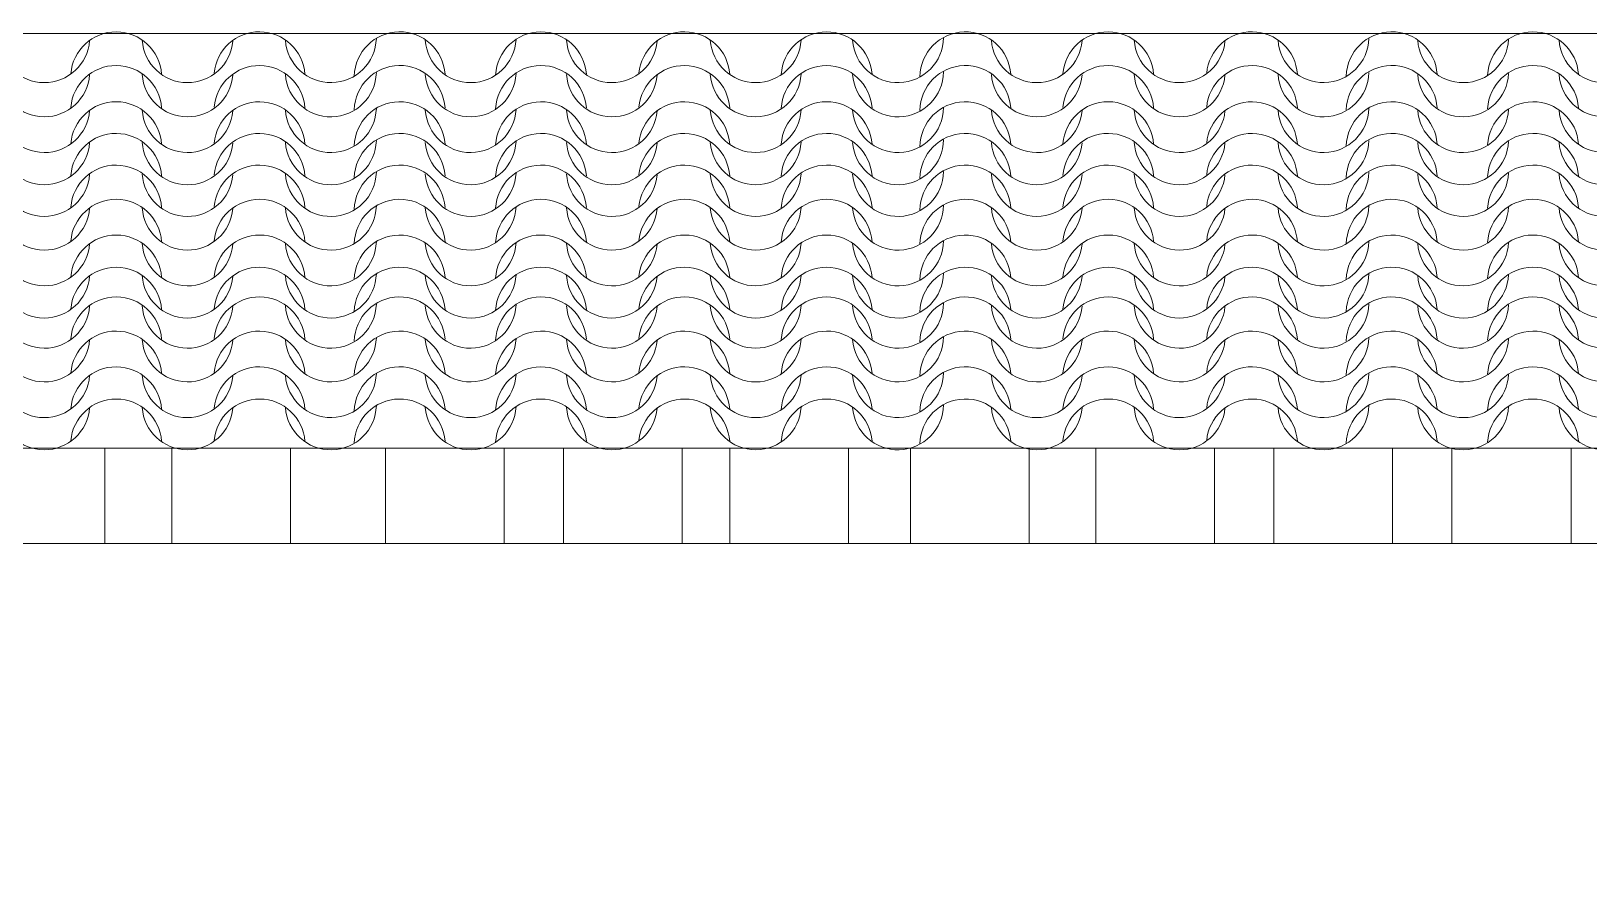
# Model space of a CAD drawing. Header units: millimetres. Extents: x 7899 to 21499, y 1534 to 7095.
# Drawn here: x 11305 to 14718, y 5236 to 7093 of the extents above; entities that cross this region are included whole.
import ezdxf

# ---------------------------------------------------------------- set-up
doc = ezdxf.new("R2010")
doc.units = ezdxf.units.MM
doc.layers.add('A-ALV-___-___-EXI', color=250, linetype='Continuous', lineweight=25)
doc.layers.add('A-COB-___-___-EXI', color=250, linetype='Continuous', lineweight=13)

msp = doc.modelspace()

# ---------------------------------------------------------------- linework, layer by layer
at = {"layer": 'A-ALV-___-___-EXI', "color": 18, "lineweight": 9, "flags": 128}
msp.add_lwpolyline([(8598.7, 5970.9), (21029.8, 5970.9), (21029.8, 6179.1), (8598.7, 6179.1), (8598.7, 2034.4)], dxfattribs=at)
at = {"layer": 'A-COB-___-___-EXI', "color": 18, "lineweight": 9}
for p, q in [((11466.6, 6179.1), (11466.6, 5970.9)), ((11613.1, 6179.1), (11613.1, 5970.9)), ((11873.1, 6179.1), (11873.1, 5970.9)), ((12081.4, 6179.1), (12081.4, 5970.9)), ((12341.4, 6179.1), (12341.4, 5970.9)), ((12471.4, 6179.1), (12471.4, 5970.9)), ((12731.4, 6179.1), (12731.4, 5970.9)), ((12836.1, 6179.1), (12836.1, 5970.9)), ((13096.1, 6179.1), (13096.1, 5970.9)), ((13231.6, 6179.1), (13231.6, 5970.9)), ((13491.6, 6179.1), (13491.6, 5970.9)), ((13638.1, 6179.1), (13638.1, 5970.9)), ((13898.2, 6179.1), (13898.2, 5970.9)), ((14028.2, 6179.1), (14028.2, 5970.9)), ((14288.2, 6179.1), (14288.2, 5970.9)), ((14418.2, 6179.1), (14418.2, 5970.9)), ((14679.3, 6179.1), (14679.3, 5970.9))]:
    msp.add_line(p, q, dxfattribs=at)
at = {"layer": 'A-COB-___-___-EXI', "color": 18, "lineweight": 9, "flags": 128}
msp.add_lwpolyline([(8598.7, 6179.1), (8788.2, 6280.5), (8975.5, 6386.3), (9160.6, 6495.3), (9343.5, 6606.6), (9525.3, 6722.3), (9704.9, 6841.3), (9881.2, 6963.6), (10056.4, 7088.1), (19400.3, 7088.1), (19596.4, 6961.4), (19794.7, 6838), (19995.2, 6719), (20198, 6603.3), (20402.9, 6490.9), (20610, 6383), (20818.2, 6279.4), (21029.8, 6179.1)], dxfattribs=at)
at = {"layer": 'A-COB-___-___-EXI', "color": 18, "lineweight": 9}
for points in [[(11234.4, 7072.9), (11238, 7020.8), (11281.2, 6980.3), (11333.4, 6980.1)], [(11333.4, 6980.1), (11385.6, 6979.9), (11429.2, 7020), (11433.2, 7072.1)], [(11491.8, 7091.4), (11439.6, 7091.6), (11396.1, 7051.5), (11392, 6999.4)], [(11590.9, 6998.6), (11587.2, 7050.7), (11544, 7091.2), (11491.8, 7091.4)], [(11548.4, 7072.9), (11552, 7021), (11594.9, 6980.6), (11646.9, 6980.1)], [(11646.9, 6980.1), (11698.9, 6979.6), (11742.6, 7019.2), (11747.2, 7071.1)], [(11806.3, 7091.4), (11754.3, 7091.9), (11710.6, 7052.3), (11706.1, 7000.5)], [(11904.9, 6998.6), (11901.2, 7050.5), (11858.3, 7090.9), (11806.3, 7091.4)], [(11862.4, 7072.9), (11866, 7019.9), (11910.7, 6979.1), (11963.8, 6980.1)], [(11963.8, 6980.1), (12017, 6981.2), (12060, 7023.8), (12061.5, 7076.9)], [(12110.8, 7091.4), (12057.6, 7090.3), (12014.7, 7047.8), (12013.1, 6994.6)], [(12212.2, 6998.6), (12208.5, 7051.6), (12163.9, 7092.4), (12110.8, 7091.4)], [(12168.6, 7072.9), (12172.3, 7020.3), (12216.3, 6979.6), (12269.1, 6980.1)], [(12269.1, 6980.1), (12321.8, 6980.6), (12365, 7022.1), (12367.7, 7074.8)], [(12421.4, 7091.4), (12368.7, 7090.9), (12325.4, 7049.4), (12322.8, 6996.8)], [(12521.8, 6998.6), (12518.1, 7051.2), (12474.1, 7091.9), (12421.4, 7091.4)], [(12478.2, 7072.9), (12481.8, 7021), (12524.8, 6980.6), (12576.8, 6980.1)], [(12576.8, 6980.1), (12628.8, 6979.6), (12672.5, 7019.2), (12677, 7071.1)], [(12737.3, 7091.4), (12685.3, 7091.9), (12641.6, 7052.3), (12637, 7000.5)], [(12835.8, 6998.6), (12832.2, 7050.5), (12789.3, 7090.9), (12737.3, 7091.4)], [(12793.3, 7072.9), (12797, 7020.6), (12840.5, 6980), (12893, 6980.1)], [(12893, 6980.1), (12945.5, 6980.2), (12988.9, 7021), (12992.3, 7073.4)], [(13047.9, 7091.4), (12995.4, 7091.3), (12952.1, 7050.5), (12948.7, 6998.1)], [(13147.6, 6998.6), (13144, 7051), (13100.4, 7091.5), (13047.9, 7091.4)], [(13105.1, 7072.9), (13108.8, 7019.6), (13154, 6978.6), (13207.4, 6980.1)], [(13207.4, 6980.1), (13260.9, 6981.7), (13303.6, 7025.1), (13304.3, 7078.6)], [(13349.4, 7091.3), (13296, 7089.8), (13253.2, 7046.4), (13252.5, 6993)], [(13451.7, 6998.6), (13448, 7052), (13402.9, 7092.9), (13349.4, 7091.3)], [(13409.2, 7072.9), (13412.8, 7020.8), (13456, 6980.3), (13508.3, 6980.1)], [(13508.3, 6980.1), (13560.5, 6979.9), (13604, 7020), (13608.1, 7072.1)], [(13665.5, 7091.4), (13613.3, 7091.6), (13569.8, 7051.5), (13565.7, 6999.4)], [(13764.6, 6998.6), (13761, 7050.7), (13717.7, 7091.2), (13665.5, 7091.4)], [(13722.1, 7072.9), (13725.7, 7021), (13768.6, 6980.6), (13820.7, 6980.1)], [(13820.7, 6980.1), (13872.7, 6979.6), (13916.3, 7019.2), (13920.9, 7071.1)], [(13981.1, 7091.4), (13929.1, 7091.9), (13885.5, 7052.3), (13880.9, 7000.5)], [(14079.7, 6998.6), (14076.1, 7050.5), (14033.2, 7090.9), (13981.1, 7091.4)], [(14037.2, 7072.9), (14040.9, 7019.9), (14085.5, 6979.1), (14138.7, 6980.1)], [(14138.7, 6980.1), (14191.8, 6981.2), (14234.8, 7023.8), (14236.3, 7076.9)], [(14284.5, 7091.4), (14231.4, 7090.3), (14188.4, 7047.8), (14186.8, 6994.6)], [(14386, 6998.6), (14382.3, 7051.6), (14337.6, 7092.4), (14284.5, 7091.4)], [(14343.5, 7072.9), (14347.1, 7020.3), (14391.2, 6979.6), (14443.9, 6980.1)], [(14443.9, 6980.1), (14496.6, 6980.6), (14539.9, 7022.1), (14542.5, 7074.8)], [(14595.2, 7091.4), (14542.4, 7090.9), (14499.2, 7049.4), (14496.5, 6996.8)], [(14695.6, 6998.6), (14691.9, 7051.2), (14647.9, 7091.9), (14595.2, 7091.4)], [(14653.1, 7072.9), (14656.7, 7021), (14699.6, 6980.6), (14751.6, 6980.1)], [(11234.4, 6998), (11238, 6945.9), (11281.2, 6905.4), (11333.4, 6905.2)], [(11333.4, 6905.2), (11385.6, 6905), (11429.2, 6945.1), (11433.2, 6997.2)], [(11491.8, 7017.6), (11439.6, 7017.8), (11396.1, 6977.7), (11392, 6925.6)], [(11590.9, 6924.8), (11587.2, 6976.9), (11544, 7017.4), (11491.8, 7017.6)], [(11548.4, 6998), (11552, 6946.1), (11594.9, 6905.7), (11646.9, 6905.2)], [(11806.3, 7017.6), (11754.3, 7018), (11710.6, 6978.5), (11706.1, 6926.6)], [(11904.9, 6924.8), (11901.2, 6976.7), (11858.3, 7017.1), (11806.3, 7017.6)], [(11862.4, 6998), (11866, 6945), (11910.7, 6904.2), (11963.8, 6905.2)], [(11963.8, 6905.2), (12017, 6906.3), (12060, 6948.9), (12061.5, 7002)], [(12110.8, 7017.6), (12057.6, 7016.5), (12014.7, 6973.9), (12013.1, 6920.8)], [(12212.2, 6924.8), (12208.5, 6977.8), (12163.9, 7018.6), (12110.8, 7017.6)], [(12168.6, 6998), (12172.3, 6945.4), (12216.3, 6904.7), (12269.1, 6905.2)], [(12269.1, 6905.2), (12321.8, 6905.7), (12365, 6947.2), (12367.7, 6999.9)], [(12421.4, 7017.6), (12368.7, 7017.1), (12325.4, 6975.6), (12322.8, 6923)], [(12521.8, 6924.8), (12518.1, 6977.4), (12474.1, 7018.1), (12421.4, 7017.6)], [(12478.2, 6998), (12481.8, 6946.1), (12524.8, 6905.7), (12576.8, 6905.2)], [(12737.3, 7017.6), (12685.3, 7018), (12641.6, 6978.5), (12637, 6926.6)], [(12835.8, 6924.8), (12832.2, 6976.7), (12789.3, 7017.1), (12737.3, 7017.6)], [(12793.3, 6998), (12797, 6945.6), (12840.5, 6905.1), (12893, 6905.2)], [(12893, 6905.2), (12945.5, 6905.3), (12988.9, 6946.1), (12992.3, 6998.5)], [(13047.9, 7017.6), (12995.4, 7017.5), (12952.1, 6976.7), (12948.7, 6924.3)], [(13147.6, 6924.8), (13144, 6977.1), (13100.4, 7017.7), (13047.9, 7017.6)], [(13105.1, 6998), (13108.8, 6944.6), (13154, 6903.7), (13207.4, 6905.2)], [(13207.4, 6905.2), (13260.9, 6906.7), (13303.6, 6950.2), (13304.3, 7003.7)], [(13349.4, 7017.5), (13296, 7016), (13253.2, 6972.6), (13252.5, 6919.2)], [(13451.7, 6924.8), (13448, 6978.1), (13402.9, 7019), (13349.4, 7017.5)], [(13409.2, 6998), (13412.8, 6945.9), (13456, 6905.4), (13508.3, 6905.2)], [(13508.3, 6905.2), (13560.5, 6905), (13604, 6945.1), (13608.1, 6997.2)], [(13665.5, 7017.6), (13613.3, 7017.8), (13569.8, 6977.7), (13565.7, 6925.6)], [(13764.6, 6924.8), (13761, 6976.9), (13717.7, 7017.4), (13665.5, 7017.6)], [(13722.1, 6998), (13725.7, 6946.1), (13768.6, 6905.7), (13820.7, 6905.2)], [(13981.1, 7017.6), (13929.1, 7018), (13885.5, 6978.5), (13880.9, 6926.6)], [(14079.7, 6924.8), (14076.1, 6976.7), (14033.2, 7017.1), (13981.1, 7017.6)], [(14037.2, 6998), (14040.9, 6945), (14085.5, 6904.2), (14138.7, 6905.2)], [(14138.7, 6905.2), (14191.8, 6906.3), (14234.8, 6948.9), (14236.3, 7002)], [(14284.5, 7017.6), (14231.4, 7016.5), (14188.4, 6973.9), (14186.8, 6920.8)], [(14386, 6924.8), (14382.3, 6977.8), (14337.6, 7018.6), (14284.5, 7017.6)], [(14343.5, 6998), (14347.1, 6945.4), (14391.2, 6904.7), (14443.9, 6905.2)], [(14443.9, 6905.2), (14496.6, 6905.7), (14539.9, 6947.2), (14542.5, 6999.9)], [(14595.2, 7017.6), (14542.4, 7017.1), (14499.2, 6975.6), (14496.5, 6923)], [(14695.6, 6924.8), (14691.9, 6977.4), (14647.9, 7018.1), (14595.2, 7017.6)], [(14653.1, 6998), (14656.7, 6946.1), (14699.6, 6905.7), (14751.6, 6905.2)], [(11646.9, 6905.2), (11698.9, 6904.7), (11742.6, 6944.3), (11747.2, 6996.2)], [(12576.8, 6905.2), (12628.8, 6904.7), (12672.5, 6944.3), (12677, 6996.2)], [(13820.7, 6905.2), (13872.7, 6904.7), (13916.3, 6944.3), (13920.9, 6996.2)], [(11491.8, 6938.2), (11439.6, 6938.5), (11396.1, 6898.4), (11392, 6846.3)], [(11590.9, 6845.5), (11587.2, 6897.6), (11544, 6938), (11491.8, 6938.2)], [(11806.3, 6938.2), (11754.3, 6938.7), (11710.6, 6899.1), (11706.1, 6847.3)], [(11904.9, 6845.5), (11901.2, 6897.4), (11858.3, 6937.8), (11806.3, 6938.2)], [(12110.8, 6938.2), (12057.6, 6937.2), (12014.7, 6894.6), (12013.1, 6841.5)], [(12212.2, 6845.5), (12208.5, 6898.5), (12163.9, 6939.3), (12110.8, 6938.2)], [(12421.4, 6938.2), (12368.7, 6937.8), (12325.4, 6896.3), (12322.8, 6843.6)], [(12521.8, 6845.5), (12518.1, 6898.1), (12474.1, 6938.8), (12421.4, 6938.2)], [(12737.3, 6938.2), (12685.3, 6938.7), (12641.6, 6899.1), (12637, 6847.3)], [(12835.8, 6845.5), (12832.2, 6897.4), (12789.3, 6937.8), (12737.3, 6938.2)], [(13047.9, 6938.2), (12995.4, 6938.1), (12952.1, 6897.4), (12948.7, 6845)], [(13147.6, 6845.5), (13144, 6897.8), (13100.4, 6938.4), (13047.9, 6938.2)], [(13349.4, 6938.2), (13296, 6936.7), (13253.2, 6893.3), (13252.5, 6839.8)], [(13451.7, 6845.5), (13448, 6898.8), (13402.9, 6939.7), (13349.4, 6938.2)], [(13665.5, 6938.2), (13613.3, 6938.5), (13569.8, 6898.4), (13565.7, 6846.3)], [(13764.6, 6845.5), (13761, 6897.6), (13717.7, 6938), (13665.5, 6938.2)], [(13981.1, 6938.2), (13929.1, 6938.7), (13885.5, 6899.1), (13880.9, 6847.3)], [(14079.7, 6845.5), (14076.1, 6897.4), (14033.2, 6937.8), (13981.1, 6938.2)], [(14284.5, 6938.2), (14231.4, 6937.2), (14188.4, 6894.6), (14186.8, 6841.5)], [(14386, 6845.5), (14382.3, 6898.5), (14337.6, 6939.3), (14284.5, 6938.2)], [(14595.2, 6938.2), (14542.4, 6937.8), (14499.2, 6896.3), (14496.5, 6843.6)], [(14695.6, 6845.5), (14691.9, 6898.1), (14647.9, 6938.8), (14595.2, 6938.2)], [(11234.4, 6919.8), (11238, 6867.7), (11281.2, 6827.2), (11333.4, 6827)], [(11333.4, 6827), (11385.6, 6826.8), (11429.2, 6866.9), (11433.2, 6919)], [(11548.4, 6919.8), (11552, 6867.9), (11594.9, 6827.4), (11646.9, 6827)], [(11646.9, 6827), (11698.9, 6826.5), (11742.6, 6866.1), (11747.2, 6918)], [(11862.4, 6919.8), (11866, 6866.8), (11910.7, 6825.9), (11963.8, 6827)], [(11963.8, 6827), (12017, 6828.1), (12060, 6870.7), (12061.5, 6923.8)], [(12168.6, 6919.8), (12172.3, 6867.2), (12216.3, 6826.5), (12269.1, 6827)], [(12269.1, 6827), (12321.8, 6827.5), (12365, 6869), (12367.7, 6921.6)], [(12478.2, 6919.8), (12481.8, 6867.9), (12524.8, 6827.4), (12576.8, 6827)], [(12576.8, 6827), (12628.8, 6826.5), (12672.5, 6866.1), (12677, 6918)], [(12793.3, 6919.8), (12797, 6867.4), (12840.5, 6826.9), (12893, 6827)], [(12893, 6827), (12945.5, 6827.1), (12988.9, 6867.9), (12992.3, 6920.3)], [(13105.1, 6919.8), (13108.8, 6866.4), (13154, 6825.5), (13207.4, 6827)], [(13207.4, 6827), (13260.9, 6828.5), (13303.6, 6872), (13304.3, 6925.4)], [(13409.2, 6919.8), (13412.8, 6867.7), (13456, 6827.2), (13508.3, 6827)], [(13508.3, 6827), (13560.5, 6826.8), (13604, 6866.9), (13608.1, 6919)], [(13722.1, 6919.8), (13725.7, 6867.9), (13768.6, 6827.4), (13820.7, 6827)], [(13820.7, 6827), (13872.7, 6826.5), (13916.3, 6866.1), (13920.9, 6918)], [(14037.2, 6919.8), (14040.9, 6866.8), (14085.5, 6825.9), (14138.7, 6827)], [(14138.7, 6827), (14191.8, 6828.1), (14234.8, 6870.7), (14236.3, 6923.8)], [(14343.5, 6919.8), (14347.1, 6867.2), (14391.2, 6826.5), (14443.9, 6827)], [(14443.9, 6827), (14496.6, 6827.5), (14539.9, 6869), (14542.5, 6921.6)], [(14653.1, 6919.8), (14656.7, 6867.9), (14699.6, 6827.4), (14751.6, 6827)], [(11491.8, 6868.8), (11439.6, 6869.1), (11396.1, 6829), (11392, 6776.9)], [(11590.9, 6776.1), (11587.2, 6828.2), (11544, 6868.6), (11491.8, 6868.8)], [(11806.3, 6868.8), (11754.3, 6869.3), (11710.6, 6829.7), (11706.1, 6777.9)], [(11904.9, 6776.1), (11901.2, 6828), (11858.3, 6868.3), (11806.3, 6868.8)], [(12110.8, 6868.8), (12057.6, 6867.8), (12014.7, 6825.2), (12013.1, 6772.1)], [(12212.2, 6776.1), (12208.5, 6829.1), (12163.9, 6869.9), (12110.8, 6868.8)], [(12421.4, 6868.8), (12368.7, 6868.3), (12325.4, 6826.9), (12322.8, 6774.2)], [(12521.8, 6776.1), (12518.1, 6828.7), (12474.1, 6869.3), (12421.4, 6868.8)], [(12737.3, 6868.8), (12685.3, 6869.3), (12641.6, 6829.7), (12637, 6777.9)], [(12835.8, 6776.1), (12832.2, 6828), (12789.3, 6868.3), (12737.3, 6868.8)], [(13047.9, 6868.8), (12995.4, 6868.7), (12952.1, 6828), (12948.7, 6775.6)], [(13147.6, 6776.1), (13144, 6828.4), (13100.4, 6869), (13047.9, 6868.8)], [(13349.4, 6868.8), (13296, 6867.3), (13253.2, 6823.9), (13252.5, 6770.4)], [(13451.7, 6776.1), (13448, 6829.4), (13402.9, 6870.3), (13349.4, 6868.8)], [(13665.5, 6868.8), (13613.3, 6869.1), (13569.8, 6829), (13565.7, 6776.9)], [(13764.6, 6776.1), (13761, 6828.2), (13717.7, 6868.6), (13665.5, 6868.8)], [(13981.1, 6868.8), (13929.1, 6869.3), (13885.5, 6829.7), (13880.9, 6777.9)], [(14079.7, 6776.1), (14076.1, 6828), (14033.2, 6868.3), (13981.1, 6868.8)], [(14284.5, 6868.8), (14231.4, 6867.8), (14188.4, 6825.2), (14186.8, 6772.1)], [(14386, 6776.1), (14382.3, 6829.1), (14337.6, 6869.9), (14284.5, 6868.8)], [(14595.2, 6868.8), (14542.4, 6868.3), (14499.2, 6826.9), (14496.5, 6774.2)], [(14695.6, 6776.1), (14691.9, 6828.7), (14647.9, 6869.3), (14595.2, 6868.8)], [(11234.4, 6849.3), (11238, 6797.2), (11281.2, 6756.7), (11333.4, 6756.4)], [(11333.4, 6756.4), (11385.6, 6756.2), (11429.2, 6796.3), (11433.2, 6848.4)], [(11548.4, 6849.3), (11552, 6797.4), (11594.9, 6756.9), (11646.9, 6756.4)], [(11646.9, 6756.4), (11698.9, 6756), (11742.6, 6795.6), (11747.2, 6847.4)], [(11862.4, 6849.3), (11866, 6796.3), (11910.7, 6755.4), (11963.8, 6756.5)], [(11963.8, 6756.5), (12017, 6757.6), (12060, 6800.1), (12061.5, 6853.3)], [(12168.6, 6849.3), (12172.3, 6796.7), (12216.3, 6756), (12269.1, 6756.4)], [(12269.1, 6756.4), (12321.8, 6757), (12365, 6798.5), (12367.7, 6851.1)], [(12478.2, 6849.3), (12481.8, 6797.4), (12524.8, 6756.9), (12576.8, 6756.4)], [(12576.8, 6756.4), (12628.8, 6756), (12672.5, 6795.6), (12677, 6847.4)], [(12793.3, 6849.3), (12797, 6796.9), (12840.5, 6756.3), (12893, 6756.4)], [(12893, 6756.4), (12945.5, 6756.6), (12988.9, 6797.4), (12992.3, 6849.8)], [(13105.1, 6849.3), (13108.8, 6795.9), (13154, 6755), (13207.4, 6756.5)], [(13207.4, 6756.5), (13260.9, 6758), (13303.6, 6801.4), (13304.3, 6854.9)], [(13409.2, 6849.3), (13412.8, 6797.2), (13456, 6756.7), (13508.3, 6756.4)], [(13508.3, 6756.4), (13560.5, 6756.2), (13604, 6796.3), (13608.1, 6848.4)], [(13722.1, 6849.3), (13725.7, 6797.4), (13768.6, 6756.9), (13820.7, 6756.4)], [(13820.7, 6756.4), (13872.7, 6756), (13916.3, 6795.6), (13920.9, 6847.4)], [(14037.2, 6849.3), (14040.9, 6796.3), (14085.5, 6755.4), (14138.7, 6756.5)], [(14138.7, 6756.5), (14191.8, 6757.6), (14234.8, 6800.1), (14236.3, 6853.3)], [(14343.5, 6849.3), (14347.1, 6796.7), (14391.2, 6756), (14443.9, 6756.4)], [(14443.9, 6756.4), (14496.6, 6757), (14539.9, 6798.5), (14542.5, 6851.1)], [(14653.1, 6849.3), (14656.7, 6797.4), (14699.6, 6756.9), (14751.6, 6756.4)], [(11491.8, 6799.4), (11439.6, 6799.7), (11396.1, 6759.6), (11392, 6707.5)], [(11590.9, 6706.7), (11587.2, 6758.8), (11544, 6799.2), (11491.8, 6799.4)], [(11806.3, 6799.4), (11754.3, 6799.9), (11710.6, 6760.3), (11706.1, 6708.5)], [(11904.9, 6706.7), (11901.2, 6758.5), (11858.3, 6798.9), (11806.3, 6799.4)], [(12110.8, 6799.4), (12057.6, 6798.4), (12014.7, 6755.8), (12013.1, 6702.7)], [(12212.2, 6706.7), (12208.5, 6759.7), (12163.9, 6800.5), (12110.8, 6799.4)], [(12421.4, 6799.4), (12368.7, 6798.9), (12325.4, 6757.4), (12322.8, 6704.8)], [(12521.8, 6706.7), (12518.1, 6759.3), (12474.1, 6799.9), (12421.4, 6799.4)], [(12737.3, 6799.4), (12685.3, 6799.9), (12641.6, 6760.3), (12637, 6708.5)], [(12835.8, 6706.7), (12832.2, 6758.5), (12789.3, 6798.9), (12737.3, 6799.4)], [(13047.9, 6799.4), (12995.4, 6799.3), (12952.1, 6758.5), (12948.7, 6706.2)], [(13147.6, 6706.7), (13144, 6759), (13100.4, 6799.6), (13047.9, 6799.4)], [(13349.4, 6799.4), (13296, 6797.9), (13253.2, 6754.5), (13252.5, 6701)], [(13451.7, 6706.7), (13448, 6760), (13402.9, 6800.9), (13349.4, 6799.4)], [(13665.5, 6799.4), (13613.3, 6799.7), (13569.8, 6759.6), (13565.7, 6707.5)], [(13764.6, 6706.7), (13761, 6758.8), (13717.7, 6799.2), (13665.5, 6799.4)], [(13981.1, 6799.4), (13929.1, 6799.9), (13885.5, 6760.3), (13880.9, 6708.5)], [(14079.7, 6706.7), (14076.1, 6758.5), (14033.2, 6798.9), (13981.1, 6799.4)], [(14284.5, 6799.4), (14231.4, 6798.4), (14188.4, 6755.8), (14186.8, 6702.7)], [(14386, 6706.7), (14382.3, 6759.7), (14337.6, 6800.5), (14284.5, 6799.4)], [(14595.2, 6799.4), (14542.4, 6798.9), (14499.2, 6757.4), (14496.5, 6704.8)], [(14695.6, 6706.7), (14691.9, 6759.3), (14647.9, 6799.9), (14595.2, 6799.4)], [(11234.4, 6779.9), (11238, 6727.8), (11281.2, 6687.3), (11333.4, 6687)], [(11333.4, 6687), (11385.6, 6686.8), (11429.2, 6726.9), (11433.2, 6779)], [(11548.4, 6779.9), (11552, 6727.9), (11594.9, 6687.5), (11646.9, 6687)], [(11646.9, 6687), (11698.9, 6686.6), (11742.6, 6726.2), (11747.2, 6778)], [(11862.4, 6779.9), (11866, 6726.8), (11910.7, 6686), (11963.8, 6687.1)], [(11963.8, 6687.1), (12017, 6688.1), (12060, 6730.7), (12061.5, 6783.9)], [(12168.6, 6779.9), (12172.3, 6727.3), (12216.3, 6686.6), (12269.1, 6687)], [(12269.1, 6687), (12321.8, 6687.6), (12365, 6729), (12367.7, 6781.7)], [(12478.2, 6779.9), (12481.8, 6727.9), (12524.8, 6687.5), (12576.8, 6687)], [(12576.8, 6687), (12628.8, 6686.6), (12672.5, 6726.2), (12677, 6778)], [(12793.3, 6779.9), (12797, 6727.5), (12840.5, 6686.9), (12893, 6687)], [(12893, 6687), (12945.5, 6687.2), (12988.9, 6727.9), (12992.3, 6780.3)], [(13105.1, 6779.9), (13108.8, 6726.5), (13154, 6685.6), (13207.4, 6687.1)], [(13207.4, 6687.1), (13260.9, 6688.6), (13303.6, 6732), (13304.3, 6785.5)], [(13409.2, 6779.9), (13412.8, 6727.8), (13456, 6687.3), (13508.3, 6687)], [(13508.3, 6687), (13560.5, 6686.8), (13604, 6726.9), (13608.1, 6779)], [(13722.1, 6779.9), (13725.7, 6727.9), (13768.6, 6687.5), (13820.7, 6687)], [(13820.7, 6687), (13872.7, 6686.6), (13916.3, 6726.2), (13920.9, 6778)], [(14037.2, 6779.9), (14040.9, 6726.8), (14085.5, 6686), (14138.7, 6687.1)], [(14138.7, 6687.1), (14191.8, 6688.1), (14234.8, 6730.7), (14236.3, 6783.9)], [(14343.5, 6779.9), (14347.1, 6727.3), (14391.2, 6686.6), (14443.9, 6687)], [(14443.9, 6687), (14496.6, 6687.6), (14539.9, 6729), (14542.5, 6781.7)], [(14653.1, 6779.9), (14656.7, 6727.9), (14699.6, 6687.5), (14751.6, 6687)], [(11491.8, 6724.5), (11439.6, 6724.7), (11396.1, 6684.6), (11392, 6632.6)], [(11590.9, 6631.7), (11587.2, 6683.8), (11544, 6724.3), (11491.8, 6724.5)], [(11806.3, 6724.5), (11754.3, 6725), (11710.6, 6685.4), (11706.1, 6633.6)], [(11904.9, 6631.7), (11901.2, 6683.6), (11858.3, 6724), (11806.3, 6724.5)], [(12110.8, 6724.5), (12057.6, 6723.4), (12014.7, 6680.9), (12013.1, 6627.7)], [(12212.2, 6631.7), (12208.5, 6684.8), (12163.9, 6725.6), (12110.8, 6724.5)], [(12421.4, 6724.5), (12368.7, 6724), (12325.4, 6682.5), (12322.8, 6629.9)], [(12521.8, 6631.7), (12518.1, 6684.4), (12474.1, 6725), (12421.4, 6724.5)], [(12737.3, 6724.5), (12685.3, 6725), (12641.6, 6685.4), (12637, 6633.6)], [(12835.8, 6631.7), (12832.2, 6683.6), (12789.3, 6724), (12737.3, 6724.5)], [(13047.9, 6724.5), (12995.4, 6724.4), (12952.1, 6683.6), (12948.7, 6631.3)], [(13147.6, 6631.7), (13144, 6684.1), (13100.4, 6724.6), (13047.9, 6724.5)], [(13349.4, 6724.5), (13296, 6722.9), (13253.2, 6679.6), (13252.5, 6626.1)], [(13451.7, 6631.7), (13448, 6685.1), (13402.9, 6726), (13349.4, 6724.5)], [(13665.5, 6724.5), (13613.3, 6724.7), (13569.8, 6684.6), (13565.7, 6632.6)], [(13764.6, 6631.7), (13761, 6683.8), (13717.7, 6724.3), (13665.5, 6724.5)], [(13981.1, 6724.5), (13929.1, 6725), (13885.5, 6685.4), (13880.9, 6633.6)], [(14079.7, 6631.7), (14076.1, 6683.6), (14033.2, 6724), (13981.1, 6724.5)], [(14284.5, 6724.5), (14231.4, 6723.4), (14188.4, 6680.9), (14186.8, 6627.7)], [(14386, 6631.7), (14382.3, 6684.8), (14337.6, 6725.6), (14284.5, 6724.5)], [(14595.2, 6724.5), (14542.4, 6724), (14499.2, 6682.5), (14496.5, 6629.9)], [(14695.6, 6631.7), (14691.9, 6684.4), (14647.9, 6725), (14595.2, 6724.5)], [(11234.4, 6706), (11238, 6654), (11281.2, 6613.5), (11333.4, 6613.2)], [(11333.4, 6613.2), (11385.6, 6613), (11429.2, 6653.1), (11433.2, 6705.2)], [(11548.4, 6706), (11552, 6654.1), (11594.9, 6613.7), (11646.9, 6613.2)], [(11646.9, 6613.2), (11698.9, 6612.7), (11742.6, 6652.4), (11747.2, 6704.2)], [(11862.4, 6706), (11866, 6653), (11910.7, 6612.2), (11963.8, 6613.3)], [(11963.8, 6613.3), (12017, 6614.3), (12060, 6656.9), (12061.5, 6710)], [(12168.6, 6706), (12172.3, 6653.4), (12216.3, 6612.7), (12269.1, 6613.2)], [(12269.1, 6613.2), (12321.8, 6613.7), (12365, 6655.2), (12367.7, 6707.9)], [(12478.2, 6706), (12481.8, 6654.1), (12524.8, 6613.7), (12576.8, 6613.2)], [(12576.8, 6613.2), (12628.8, 6612.7), (12672.5, 6652.4), (12677, 6704.2)], [(12793.3, 6706), (12797, 6653.7), (12840.5, 6613.1), (12893, 6613.2)], [(12893, 6613.2), (12945.5, 6613.4), (12988.9, 6654.1), (12992.3, 6706.5)], [(13105.1, 6706), (13108.8, 6652.7), (13154, 6611.7), (13207.4, 6613.3)], [(13207.4, 6613.3), (13260.9, 6614.8), (13303.6, 6658.2), (13304.3, 6711.7)], [(13409.2, 6706), (13412.8, 6654), (13456, 6613.5), (13508.3, 6613.2)], [(13508.3, 6613.2), (13560.5, 6613), (13604, 6653.1), (13608.1, 6705.2)], [(13722.1, 6706), (13725.7, 6654.1), (13768.6, 6613.7), (13820.7, 6613.2)], [(13820.7, 6613.2), (13872.7, 6612.7), (13916.3, 6652.4), (13920.9, 6704.2)], [(14037.2, 6706), (14040.9, 6653), (14085.5, 6612.2), (14138.7, 6613.3)], [(14138.7, 6613.3), (14191.8, 6614.3), (14234.8, 6656.9), (14236.3, 6710)], [(14343.5, 6706), (14347.1, 6653.4), (14391.2, 6612.7), (14443.9, 6613.2)], [(14443.9, 6613.2), (14496.6, 6613.7), (14539.9, 6655.2), (14542.5, 6707.9)], [(14653.1, 6706), (14656.7, 6654.1), (14699.6, 6613.7), (14751.6, 6613.2)], [(11234.4, 6627.8), (11238, 6575.7), (11281.2, 6535.2), (11333.4, 6535)], [(11333.4, 6535), (11385.6, 6534.8), (11429.2, 6574.9), (11433.2, 6627)], [(11491.8, 6646.3), (11439.6, 6646.5), (11396.1, 6606.4), (11392, 6554.3)], [(11590.9, 6553.5), (11587.2, 6605.6), (11544, 6646.1), (11491.8, 6646.3)], [(11548.4, 6627.8), (11552, 6575.9), (11594.9, 6535.5), (11646.9, 6535)], [(11646.9, 6535), (11698.9, 6534.5), (11742.6, 6574.1), (11747.2, 6626)], [(11806.3, 6646.3), (11754.3, 6646.8), (11710.6, 6607.2), (11706.1, 6555.4)], [(11904.9, 6553.5), (11901.2, 6605.4), (11858.3, 6645.8), (11806.3, 6646.3)], [(11862.4, 6627.8), (11866, 6574.8), (11910.7, 6534), (11963.8, 6535)], [(11963.8, 6535), (12017, 6536.1), (12060, 6578.7), (12061.5, 6631.8)], [(12110.8, 6646.3), (12057.6, 6645.2), (12014.7, 6602.7), (12013.1, 6549.5)], [(12212.2, 6553.5), (12208.5, 6606.5), (12163.9, 6647.3), (12110.8, 6646.3)], [(12168.6, 6627.8), (12172.3, 6575.2), (12216.3, 6534.5), (12269.1, 6535)], [(12269.1, 6535), (12321.8, 6535.5), (12365, 6577), (12367.7, 6629.7)], [(12421.4, 6646.3), (12368.7, 6645.8), (12325.4, 6604.3), (12322.8, 6551.7)], [(12521.8, 6553.5), (12518.1, 6606.1), (12474.1, 6646.8), (12421.4, 6646.3)], [(12478.2, 6627.8), (12481.8, 6575.9), (12524.8, 6535.5), (12576.8, 6535)], [(12576.8, 6535), (12628.8, 6534.5), (12672.5, 6574.1), (12677, 6626)], [(12737.3, 6646.3), (12685.3, 6646.8), (12641.6, 6607.2), (12637, 6555.4)], [(12835.8, 6553.5), (12832.2, 6605.4), (12789.3, 6645.8), (12737.3, 6646.3)], [(12793.3, 6627.8), (12797, 6575.5), (12840.5, 6534.9), (12893, 6535)], [(12893, 6535), (12945.5, 6535.1), (12988.9, 6575.9), (12992.3, 6628.3)], [(13047.9, 6646.3), (12995.4, 6646.2), (12952.1, 6605.4), (12948.7, 6553)], [(13147.6, 6553.5), (13144, 6605.9), (13100.4, 6646.4), (13047.9, 6646.3)], [(13105.1, 6627.8), (13108.8, 6574.5), (13154, 6533.5), (13207.4, 6535)], [(13207.4, 6535), (13260.9, 6536.5), (13303.6, 6580), (13304.3, 6633.5)], [(13349.4, 6646.2), (13296, 6644.7), (13253.2, 6601.3), (13252.5, 6547.9)], [(13451.7, 6553.5), (13448, 6606.8), (13402.9, 6647.8), (13349.4, 6646.2)], [(13409.2, 6627.8), (13412.8, 6575.7), (13456, 6535.2), (13508.3, 6535)], [(13508.3, 6535), (13560.5, 6534.8), (13604, 6574.9), (13608.1, 6627)], [(13665.5, 6646.3), (13613.3, 6646.5), (13569.8, 6606.4), (13565.7, 6554.3)], [(13764.6, 6553.5), (13761, 6605.6), (13717.7, 6646.1), (13665.5, 6646.3)], [(13722.1, 6627.8), (13725.7, 6575.9), (13768.6, 6535.5), (13820.7, 6535)], [(13820.7, 6535), (13872.7, 6534.5), (13916.3, 6574.1), (13920.9, 6626)], [(13981.1, 6646.3), (13929.1, 6646.8), (13885.5, 6607.2), (13880.9, 6555.4)], [(14079.7, 6553.5), (14076.1, 6605.4), (14033.2, 6645.8), (13981.1, 6646.3)], [(14037.2, 6627.8), (14040.9, 6574.8), (14085.5, 6534), (14138.7, 6535)], [(14138.7, 6535), (14191.8, 6536.1), (14234.8, 6578.7), (14236.3, 6631.8)], [(14284.5, 6646.3), (14231.4, 6645.2), (14188.4, 6602.7), (14186.8, 6549.5)], [(14386, 6553.5), (14382.3, 6606.5), (14337.6, 6647.3), (14284.5, 6646.3)], [(14343.5, 6627.8), (14347.1, 6575.2), (14391.2, 6534.5), (14443.9, 6535)], [(14443.9, 6535), (14496.6, 6535.5), (14539.9, 6577), (14542.5, 6629.7)], [(14595.2, 6646.3), (14542.4, 6645.8), (14499.2, 6604.3), (14496.5, 6551.7)], [(14695.6, 6553.5), (14691.9, 6606.1), (14647.9, 6646.8), (14595.2, 6646.3)], [(14653.1, 6627.8), (14656.7, 6575.9), (14699.6, 6535.5), (14751.6, 6535)], [(11234.4, 6557.3), (11238, 6505.2), (11281.2, 6464.7), (11333.4, 6464.5)], [(11333.4, 6464.5), (11385.6, 6464.3), (11429.2, 6504.4), (11433.2, 6556.5)], [(11491.8, 6575.8), (11439.6, 6576), (11396.1, 6535.9), (11392, 6483.8)], [(11590.9, 6483), (11587.2, 6535.1), (11544, 6575.6), (11491.8, 6575.8)], [(11548.4, 6557.3), (11552, 6505.4), (11594.9, 6465), (11646.9, 6464.5)], [(11646.9, 6464.5), (11698.9, 6464), (11742.6, 6503.6), (11747.2, 6555.5)], [(11806.3, 6575.8), (11754.3, 6576.2), (11710.6, 6536.7), (11706.1, 6484.8)], [(11904.9, 6483), (11901.2, 6534.9), (11858.3, 6575.3), (11806.3, 6575.8)], [(11862.4, 6557.3), (11866, 6504.3), (11910.7, 6463.5), (11963.8, 6464.5)], [(11963.8, 6464.5), (12017, 6465.6), (12060, 6508.2), (12061.5, 6561.3)], [(12110.8, 6575.8), (12057.6, 6574.7), (12014.7, 6532.1), (12013.1, 6479)], [(12212.2, 6483), (12208.5, 6536), (12163.9, 6576.8), (12110.8, 6575.8)], [(12168.6, 6557.3), (12172.3, 6504.7), (12216.3, 6464), (12269.1, 6464.5)], [(12269.1, 6464.5), (12321.8, 6465), (12365, 6506.5), (12367.7, 6559.2)], [(12421.4, 6575.8), (12368.7, 6575.3), (12325.4, 6533.8), (12322.8, 6481.2)], [(12521.8, 6483), (12518.1, 6535.6), (12474.1, 6576.3), (12421.4, 6575.8)], [(12478.2, 6557.3), (12481.8, 6505.4), (12524.8, 6465), (12576.8, 6464.5)], [(12576.8, 6464.5), (12628.8, 6464), (12672.5, 6503.6), (12677, 6555.5)], [(12737.3, 6575.8), (12685.3, 6576.2), (12641.6, 6536.7), (12637, 6484.8)], [(12835.8, 6483), (12832.2, 6534.9), (12789.3, 6575.3), (12737.3, 6575.8)], [(12793.3, 6557.3), (12797, 6504.9), (12840.5, 6464.4), (12893, 6464.5)], [(12893, 6464.5), (12945.5, 6464.6), (12988.9, 6505.4), (12992.3, 6557.8)], [(13047.9, 6575.8), (12995.4, 6575.7), (12952.1, 6534.9), (12948.7, 6482.5)], [(13147.6, 6483), (13144, 6535.3), (13100.4, 6575.9), (13047.9, 6575.8)], [(13105.1, 6557.3), (13108.8, 6503.9), (13154, 6463), (13207.4, 6464.5)], [(13207.4, 6464.5), (13260.9, 6466), (13303.6, 6509.5), (13304.3, 6563)], [(13349.4, 6575.7), (13296, 6574.2), (13253.2, 6530.8), (13252.5, 6477.4)], [(13451.7, 6483), (13448, 6536.3), (13402.9, 6577.2), (13349.4, 6575.7)], [(13409.2, 6557.3), (13412.8, 6505.2), (13456, 6464.7), (13508.3, 6464.5)], [(13508.3, 6464.5), (13560.5, 6464.3), (13604, 6504.4), (13608.1, 6556.5)], [(13665.5, 6575.8), (13613.3, 6576), (13569.8, 6535.9), (13565.7, 6483.8)], [(13764.6, 6483), (13761, 6535.1), (13717.7, 6575.6), (13665.5, 6575.8)], [(13722.1, 6557.3), (13725.7, 6505.4), (13768.6, 6465), (13820.7, 6464.5)], [(13820.7, 6464.5), (13872.7, 6464), (13916.3, 6503.6), (13920.9, 6555.5)], [(13981.1, 6575.8), (13929.1, 6576.2), (13885.5, 6536.7), (13880.9, 6484.8)], [(14079.7, 6483), (14076.1, 6534.9), (14033.2, 6575.3), (13981.1, 6575.8)], [(14037.2, 6557.3), (14040.9, 6504.3), (14085.5, 6463.5), (14138.7, 6464.5)], [(14138.7, 6464.5), (14191.8, 6465.6), (14234.8, 6508.2), (14236.3, 6561.3)], [(14284.5, 6575.8), (14231.4, 6574.7), (14188.4, 6532.1), (14186.8, 6479)], [(14386, 6483), (14382.3, 6536), (14337.6, 6576.8), (14284.5, 6575.8)], [(14343.5, 6557.3), (14347.1, 6504.7), (14391.2, 6464), (14443.9, 6464.5)], [(14443.9, 6464.5), (14496.6, 6465), (14539.9, 6506.5), (14542.5, 6559.2)], [(14595.2, 6575.8), (14542.4, 6575.3), (14499.2, 6533.8), (14496.5, 6481.2)], [(14695.6, 6483), (14691.9, 6535.6), (14647.9, 6576.3), (14595.2, 6575.8)], [(14653.1, 6557.3), (14656.7, 6505.4), (14699.6, 6465), (14751.6, 6464.5)], [(11234.4, 6491.2), (11238, 6439.1), (11281.2, 6398.6), (11333.4, 6398.4)], [(11333.4, 6398.4), (11385.6, 6398.2), (11429.2, 6438.3), (11433.2, 6490.4)], [(11491.8, 6510.8), (11439.6, 6511), (11396.1, 6470.9), (11392, 6418.8)], [(11590.9, 6418), (11587.2, 6470.1), (11544, 6510.6), (11491.8, 6510.8)], [(11548.4, 6491.2), (11552, 6439.3), (11594.9, 6398.9), (11646.9, 6398.4)], [(11646.9, 6398.4), (11698.9, 6397.9), (11742.6, 6437.5), (11747.2, 6489.4)], [(11806.3, 6510.8), (11754.3, 6511.2), (11710.6, 6471.7), (11706.1, 6419.8)], [(11904.9, 6418), (11901.2, 6469.9), (11858.3, 6510.3), (11806.3, 6510.8)], [(11862.4, 6491.2), (11866, 6438.2), (11910.7, 6397.4), (11963.8, 6398.4)], [(11963.8, 6398.4), (12017, 6399.5), (12060, 6442.1), (12061.5, 6495.2)], [(12110.8, 6510.8), (12057.6, 6509.7), (12014.7, 6467.1), (12013.1, 6414)], [(12212.2, 6418), (12208.5, 6471), (12163.9, 6511.8), (12110.8, 6510.8)], [(12168.6, 6491.2), (12172.3, 6438.6), (12216.3, 6397.9), (12269.1, 6398.4)], [(12269.1, 6398.4), (12321.8, 6398.9), (12365, 6440.4), (12367.7, 6493.1)], [(12421.4, 6510.8), (12368.7, 6510.3), (12325.4, 6468.8), (12322.8, 6416.2)], [(12521.8, 6418), (12518.1, 6470.6), (12474.1, 6511.3), (12421.4, 6510.8)], [(12478.2, 6491.2), (12481.8, 6439.3), (12524.8, 6398.9), (12576.8, 6398.4)], [(12576.8, 6398.4), (12628.8, 6397.9), (12672.5, 6437.5), (12677, 6489.4)], [(12737.3, 6510.8), (12685.3, 6511.2), (12641.6, 6471.7), (12637, 6419.8)], [(12835.8, 6418), (12832.2, 6469.9), (12789.3, 6510.3), (12737.3, 6510.8)], [(12793.3, 6491.2), (12797, 6438.8), (12840.5, 6398.3), (12893, 6398.4)], [(12893, 6398.4), (12945.5, 6398.5), (12988.9, 6439.3), (12992.3, 6491.7)], [(13047.9, 6510.8), (12995.4, 6510.7), (12952.1, 6469.9), (12948.7, 6417.5)], [(13147.6, 6418), (13144, 6470.3), (13100.4, 6510.9), (13047.9, 6510.8)], [(13105.1, 6491.2), (13108.8, 6437.8), (13154, 6396.9), (13207.4, 6398.4)], [(13207.4, 6398.4), (13260.9, 6399.9), (13303.6, 6443.4), (13304.3, 6496.9)], [(13349.4, 6510.7), (13296, 6509.2), (13253.2, 6465.8), (13252.5, 6412.4)], [(13451.7, 6418), (13448, 6471.3), (13402.9, 6512.2), (13349.4, 6510.7)], [(13409.2, 6491.2), (13412.8, 6439.1), (13456, 6398.6), (13508.3, 6398.4)], [(13508.3, 6398.4), (13560.5, 6398.2), (13604, 6438.3), (13608.1, 6490.4)], [(13665.5, 6510.8), (13613.3, 6511), (13569.8, 6470.9), (13565.7, 6418.8)], [(13764.6, 6418), (13761, 6470.1), (13717.7, 6510.6), (13665.5, 6510.8)], [(13722.1, 6491.2), (13725.7, 6439.3), (13768.6, 6398.9), (13820.7, 6398.4)], [(13820.7, 6398.4), (13872.7, 6397.9), (13916.3, 6437.5), (13920.9, 6489.4)], [(13981.1, 6510.8), (13929.1, 6511.2), (13885.5, 6471.7), (13880.9, 6419.8)], [(14079.7, 6418), (14076.1, 6469.9), (14033.2, 6510.3), (13981.1, 6510.8)], [(14037.2, 6491.2), (14040.9, 6438.2), (14085.5, 6397.4), (14138.7, 6398.4)], [(14138.7, 6398.4), (14191.8, 6399.5), (14234.8, 6442.1), (14236.3, 6495.2)], [(14284.5, 6510.8), (14231.4, 6509.7), (14188.4, 6467.1), (14186.8, 6414)], [(14386, 6418), (14382.3, 6471), (14337.6, 6511.8), (14284.5, 6510.8)], [(14343.5, 6491.2), (14347.1, 6438.6), (14391.2, 6397.9), (14443.9, 6398.4)], [(14443.9, 6398.4), (14496.6, 6398.9), (14539.9, 6440.4), (14542.5, 6493.1)], [(14595.2, 6510.8), (14542.4, 6510.3), (14499.2, 6468.8), (14496.5, 6416.2)], [(14695.6, 6418), (14691.9, 6470.6), (14647.9, 6511.3), (14595.2, 6510.8)], [(14653.1, 6491.2), (14656.7, 6439.3), (14699.6, 6398.9), (14751.6, 6398.4)], [(11234.4, 6417.4), (11238, 6365.3), (11281.2, 6324.8), (11333.4, 6324.6)], [(11491.8, 6435.8), (11439.6, 6436.1), (11396.1, 6396), (11392, 6343.9)], [(11590.9, 6343.1), (11587.2, 6395.2), (11544, 6435.6), (11491.8, 6435.8)], [(11548.4, 6417.4), (11552, 6365.5), (11594.9, 6325.1), (11646.9, 6324.6)], [(11806.3, 6435.8), (11754.3, 6436.3), (11710.6, 6396.7), (11706.1, 6344.9)], [(11904.9, 6343.1), (11901.2, 6395), (11858.3, 6435.4), (11806.3, 6435.8)], [(11862.4, 6417.4), (11866, 6364.4), (11910.7, 6323.5), (11963.8, 6324.6)], [(11963.8, 6324.6), (12017, 6325.7), (12060, 6368.3), (12061.5, 6421.4)], [(12110.8, 6435.8), (12057.6, 6434.8), (12014.7, 6392.2), (12013.1, 6339.1)], [(12212.2, 6343.1), (12208.5, 6396.1), (12163.9, 6436.9), (12110.8, 6435.8)], [(12168.6, 6417.4), (12172.3, 6364.8), (12216.3, 6324.1), (12269.1, 6324.6)], [(12269.1, 6324.6), (12321.8, 6325.1), (12365, 6366.6), (12367.7, 6419.2)], [(12421.4, 6435.8), (12368.7, 6435.4), (12325.4, 6393.9), (12322.8, 6341.2)], [(12521.8, 6343.1), (12518.1, 6395.7), (12474.1, 6436.4), (12421.4, 6435.8)], [(12478.2, 6417.4), (12481.8, 6365.5), (12524.8, 6325.1), (12576.8, 6324.6)], [(12737.3, 6435.8), (12685.3, 6436.3), (12641.6, 6396.7), (12637, 6344.9)], [(12835.8, 6343.1), (12832.2, 6395), (12789.3, 6435.4), (12737.3, 6435.8)], [(12793.3, 6417.4), (12797, 6365), (12840.5, 6324.5), (12893, 6324.6)], [(12893, 6324.6), (12945.5, 6324.7), (12988.9, 6365.5), (12992.3, 6417.9)], [(13047.9, 6435.8), (12995.4, 6435.7), (12952.1, 6395), (12948.7, 6342.6)], [(13147.6, 6343.1), (13144, 6395.4), (13100.4, 6436), (13047.9, 6435.8)], [(13105.1, 6417.4), (13108.8, 6364), (13154, 6323.1), (13207.4, 6324.6)], [(13207.4, 6324.6), (13260.9, 6326.1), (13303.6, 6369.6), (13304.3, 6423)], [(13349.4, 6435.8), (13296, 6434.3), (13253.2, 6390.9), (13252.5, 6337.4)], [(13451.7, 6343.1), (13448, 6396.4), (13402.9, 6437.3), (13349.4, 6435.8)], [(13409.2, 6417.4), (13412.8, 6365.3), (13456, 6324.8), (13508.3, 6324.6)], [(13665.5, 6435.8), (13613.3, 6436.1), (13569.8, 6396), (13565.7, 6343.9)], [(13764.6, 6343.1), (13761, 6395.2), (13717.7, 6435.6), (13665.5, 6435.8)], [(13722.1, 6417.4), (13725.7, 6365.5), (13768.6, 6325.1), (13820.7, 6324.6)], [(13981.1, 6435.8), (13929.1, 6436.3), (13885.5, 6396.7), (13880.9, 6344.9)], [(14079.7, 6343.1), (14076.1, 6395), (14033.2, 6435.4), (13981.1, 6435.8)], [(14037.2, 6417.4), (14040.9, 6364.4), (14085.5, 6323.5), (14138.7, 6324.6)], [(14138.7, 6324.6), (14191.8, 6325.7), (14234.8, 6368.3), (14236.3, 6421.4)], [(14284.5, 6435.8), (14231.4, 6434.8), (14188.4, 6392.2), (14186.8, 6339.1)], [(14386, 6343.1), (14382.3, 6396.1), (14337.6, 6436.9), (14284.5, 6435.8)], [(14343.5, 6417.4), (14347.1, 6364.8), (14391.2, 6324.1), (14443.9, 6324.6)], [(14443.9, 6324.6), (14496.6, 6325.1), (14539.9, 6366.6), (14542.5, 6419.2)], [(14595.2, 6435.8), (14542.4, 6435.4), (14499.2, 6393.9), (14496.5, 6341.2)], [(14695.6, 6343.1), (14691.9, 6395.7), (14647.9, 6436.4), (14595.2, 6435.8)], [(14653.1, 6417.4), (14656.7, 6365.5), (14699.6, 6325.1), (14751.6, 6324.6)], [(11333.4, 6324.6), (11385.6, 6324.4), (11429.2, 6364.5), (11433.2, 6416.6)], [(11646.9, 6324.6), (11698.9, 6324.1), (11742.6, 6363.7), (11747.2, 6415.6)], [(12576.8, 6324.6), (12628.8, 6324.1), (12672.5, 6363.7), (12677, 6415.6)], [(13508.3, 6324.6), (13560.5, 6324.4), (13604, 6364.5), (13608.1, 6416.6)], [(13820.7, 6324.6), (13872.7, 6324.1), (13916.3, 6363.7), (13920.9, 6415.6)], [(11491.8, 6357.6), (11439.6, 6357.9), (11396.1, 6317.8), (11392, 6265.7)], [(11590.9, 6264.9), (11587.2, 6317), (11544, 6357.4), (11491.8, 6357.6)], [(11806.3, 6357.6), (11754.3, 6358.1), (11710.6, 6318.5), (11706.1, 6266.7)], [(11904.9, 6264.9), (11901.2, 6316.7), (11858.3, 6357.1), (11806.3, 6357.6)], [(12110.8, 6357.6), (12057.6, 6356.6), (12014.7, 6314), (12013.1, 6260.9)], [(12212.2, 6264.9), (12208.5, 6317.9), (12163.9, 6358.7), (12110.8, 6357.6)], [(12421.4, 6357.6), (12368.7, 6357.1), (12325.4, 6315.6), (12322.8, 6263)], [(12521.8, 6264.9), (12518.1, 6317.5), (12474.1, 6358.1), (12421.4, 6357.6)], [(12737.3, 6357.6), (12685.3, 6358.1), (12641.6, 6318.5), (12637, 6266.7)], [(12835.8, 6264.9), (12832.2, 6316.7), (12789.3, 6357.1), (12737.3, 6357.6)], [(13047.9, 6357.6), (12995.4, 6357.5), (12952.1, 6316.7), (12948.7, 6264.4)], [(13147.6, 6264.9), (13144, 6317.2), (13100.4, 6357.8), (13047.9, 6357.6)], [(13349.4, 6357.6), (13296, 6356.1), (13253.2, 6312.7), (13252.5, 6259.2)], [(13451.7, 6264.9), (13448, 6318.2), (13402.9, 6359.1), (13349.4, 6357.6)], [(13665.5, 6357.6), (13613.3, 6357.9), (13569.8, 6317.8), (13565.7, 6265.7)], [(13764.6, 6264.9), (13761, 6317), (13717.7, 6357.4), (13665.5, 6357.6)], [(13981.1, 6357.6), (13929.1, 6358.1), (13885.5, 6318.5), (13880.9, 6266.7)], [(14079.7, 6264.9), (14076.1, 6316.7), (14033.2, 6357.1), (13981.1, 6357.6)], [(14284.5, 6357.6), (14231.4, 6356.6), (14188.4, 6314), (14186.8, 6260.9)], [(14386, 6264.9), (14382.3, 6317.9), (14337.6, 6358.7), (14284.5, 6357.6)], [(14595.2, 6357.6), (14542.4, 6357.1), (14499.2, 6315.6), (14496.5, 6263)], [(14695.6, 6264.9), (14691.9, 6317.5), (14647.9, 6358.1), (14595.2, 6357.6)], [(11234.4, 6339.2), (11238, 6287.1), (11281.2, 6246.6), (11333.4, 6246.3)], [(11333.4, 6246.3), (11385.6, 6246.1), (11429.2, 6286.2), (11433.2, 6338.3)], [(11548.4, 6339.2), (11552, 6287.2), (11594.9, 6246.8), (11646.9, 6246.3)], [(11646.9, 6246.3), (11698.9, 6245.9), (11742.6, 6285.5), (11747.2, 6337.3)], [(11862.4, 6339.2), (11866, 6286.1), (11910.7, 6245.3), (11963.8, 6246.4)], [(11963.8, 6246.4), (12017, 6247.4), (12060, 6290), (12061.5, 6343.2)], [(12168.6, 6339.2), (12172.3, 6286.6), (12216.3, 6245.9), (12269.1, 6246.3)], [(12269.1, 6246.3), (12321.8, 6246.9), (12365, 6288.3), (12367.7, 6341)], [(12478.2, 6339.2), (12481.8, 6287.2), (12524.8, 6246.8), (12576.8, 6246.3)], [(12576.8, 6246.3), (12628.8, 6245.9), (12672.5, 6285.5), (12677, 6337.3)], [(12793.3, 6339.2), (12797, 6286.8), (12840.5, 6246.2), (12893, 6246.3)], [(12893, 6246.3), (12945.5, 6246.5), (12988.9, 6287.2), (12992.3, 6339.6)], [(13105.1, 6339.2), (13108.8, 6285.8), (13154, 6244.9), (13207.4, 6246.4)], [(13207.4, 6246.4), (13260.9, 6247.9), (13303.6, 6291.3), (13304.3, 6344.8)], [(13409.2, 6339.2), (13412.8, 6287.1), (13456, 6246.6), (13508.3, 6246.3)], [(13508.3, 6246.3), (13560.5, 6246.1), (13604, 6286.2), (13608.1, 6338.3)], [(13722.1, 6339.2), (13725.7, 6287.2), (13768.6, 6246.8), (13820.7, 6246.3)], [(13820.7, 6246.3), (13872.7, 6245.9), (13916.3, 6285.5), (13920.9, 6337.3)], [(14037.2, 6339.2), (14040.9, 6286.1), (14085.5, 6245.3), (14138.7, 6246.4)], [(14138.7, 6246.4), (14191.8, 6247.4), (14234.8, 6290), (14236.3, 6343.2)], [(14343.5, 6339.2), (14347.1, 6286.6), (14391.2, 6245.9), (14443.9, 6246.3)], [(14443.9, 6246.3), (14496.6, 6246.9), (14539.9, 6288.3), (14542.5, 6341)], [(14653.1, 6339.2), (14656.7, 6287.2), (14699.6, 6246.8), (14751.6, 6246.3)], [(11491.8, 6287.1), (11439.6, 6287.3), (11396.1, 6247.2), (11392, 6195.2)], [(11590.9, 6194.4), (11587.2, 6246.4), (11544, 6286.9), (11491.8, 6287.1)], [(11806.3, 6287.1), (11754.3, 6287.6), (11710.6, 6248), (11706.1, 6196.2)], [(11904.9, 6194.4), (11901.2, 6246.2), (11858.3, 6286.6), (11806.3, 6287.1)], [(12110.8, 6287.1), (12057.6, 6286), (12014.7, 6243.5), (12013.1, 6190.4)], [(12212.2, 6194.4), (12208.5, 6247.4), (12163.9, 6288.2), (12110.8, 6287.1)], [(12421.4, 6287.1), (12368.7, 6286.6), (12325.4, 6245.1), (12322.8, 6192.5)], [(12521.8, 6194.4), (12518.1, 6247), (12474.1, 6287.6), (12421.4, 6287.1)], [(12737.3, 6287.1), (12685.3, 6287.6), (12641.6, 6248), (12637, 6196.2)], [(12835.8, 6194.4), (12832.2, 6246.2), (12789.3, 6286.6), (12737.3, 6287.1)], [(13047.9, 6287.1), (12995.4, 6287), (12952.1, 6246.2), (12948.7, 6193.9)], [(13147.6, 6194.4), (13144, 6246.7), (13100.4, 6287.2), (13047.9, 6287.1)], [(13349.4, 6287.1), (13296, 6285.6), (13253.2, 6242.2), (13252.5, 6188.7)], [(13451.7, 6194.4), (13448, 6247.7), (13402.9, 6288.6), (13349.4, 6287.1)], [(13665.5, 6287.1), (13613.3, 6287.3), (13569.8, 6247.2), (13565.7, 6195.2)], [(13764.6, 6194.4), (13761, 6246.4), (13717.7, 6286.9), (13665.5, 6287.1)], [(13981.1, 6287.1), (13929.1, 6287.6), (13885.5, 6248), (13880.9, 6196.2)], [(14079.7, 6194.4), (14076.1, 6246.2), (14033.2, 6286.6), (13981.1, 6287.1)], [(14284.5, 6287.1), (14231.4, 6286), (14188.4, 6243.5), (14186.8, 6190.4)], [(14386, 6194.4), (14382.3, 6247.4), (14337.6, 6288.2), (14284.5, 6287.1)], [(14595.2, 6287.1), (14542.4, 6286.6), (14499.2, 6245.1), (14496.5, 6192.5)], [(14695.6, 6194.4), (14691.9, 6247), (14647.9, 6287.6), (14595.2, 6287.1)], [(11234.4, 6268.7), (11238, 6216.6), (11281.2, 6176.1), (11333.4, 6175.8)], [(11333.4, 6175.8), (11385.6, 6175.6), (11429.2, 6215.7), (11433.2, 6267.8)], [(11548.4, 6268.7), (11552, 6216.7), (11594.9, 6176.3), (11646.9, 6175.8)], [(11646.9, 6175.8), (11698.9, 6175.3), (11742.6, 6215), (11747.2, 6266.8)], [(11862.4, 6268.7), (11866, 6215.6), (11910.7, 6174.8), (11963.8, 6175.9)], [(11963.8, 6175.9), (12017, 6176.9), (12060, 6219.5), (12061.5, 6272.6)], [(12168.6, 6268.7), (12172.3, 6216), (12216.3, 6175.3), (12269.1, 6175.8)], [(12269.1, 6175.8), (12321.8, 6176.4), (12365, 6217.8), (12367.7, 6270.5)], [(12478.2, 6268.7), (12481.8, 6216.7), (12524.8, 6176.3), (12576.8, 6175.8)], [(12576.8, 6175.8), (12628.8, 6175.3), (12672.5, 6215), (12677, 6266.8)], [(12793.3, 6268.7), (12797, 6216.3), (12840.5, 6175.7), (12893, 6175.8)], [(12893, 6175.8), (12945.5, 6176), (12988.9, 6216.7), (12992.3, 6269.1)], [(13105.1, 6268.7), (13108.8, 6215.3), (13154, 6174.3), (13207.4, 6175.9)], [(13207.4, 6175.9), (13260.9, 6177.4), (13303.6, 6220.8), (13304.3, 6274.3)], [(13409.2, 6268.7), (13412.8, 6216.6), (13456, 6176.1), (13508.3, 6175.8)], [(13508.3, 6175.8), (13560.5, 6175.6), (13604, 6215.7), (13608.1, 6267.8)], [(13722.1, 6268.7), (13725.7, 6216.7), (13768.6, 6176.3), (13820.7, 6175.8)], [(13820.7, 6175.8), (13872.7, 6175.3), (13916.3, 6215), (13920.9, 6266.8)], [(14037.2, 6268.7), (14040.9, 6215.6), (14085.5, 6174.8), (14138.7, 6175.9)], [(14138.7, 6175.9), (14191.8, 6176.9), (14234.8, 6219.5), (14236.3, 6272.6)], [(14343.5, 6268.7), (14347.1, 6216), (14391.2, 6175.3), (14443.9, 6175.8)], [(14443.9, 6175.8), (14496.6, 6176.4), (14539.9, 6217.8), (14542.5, 6270.5)], [(14653.1, 6268.7), (14656.7, 6216.7), (14699.6, 6176.3), (14751.6, 6175.8)]]:
    msp.add_open_spline(points, degree=3, dxfattribs=at)

doc.saveas('drawing.dxf')
